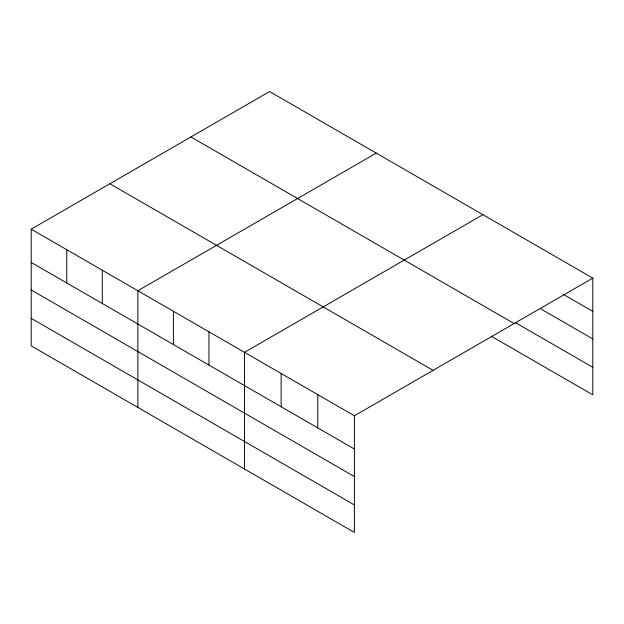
<?xml version="1.0" encoding="UTF-8"?>
<svg xmlns="http://www.w3.org/2000/svg" width="624" height="624" viewBox="0 0 624 624"><rect width="100%" height="100%" fill="white"/><g stroke="black" fill="none" stroke-linecap="round" stroke-linejoin="round"><path stroke-width="0.94" d="M31.2 229.172L354.393 415.771L354.393 532.467L31.2 345.875L31.2 229.172L269.607 91.533L592.8 278.125L592.8 394.828L491.236 336.188M376.256 153.106L137.857 290.753L137.857 407.449M482.914 214.687L244.507 352.326L244.507 469.03M354.393 415.771L592.8 278.125M563.667 294.575L592.8 311.399M540.353 308.654L592.8 338.933M515.377 322.6L592.8 367.294M190.928 136.952L514.129 323.552M109.871 183.752L433.072 370.344M31.2 262.447L354.393 449.038M31.2 289.973L354.393 476.572M31.2 318.341L354.393 504.941M317.764 394.618L317.764 427.892M281.135 373.472L281.135 406.747M208.954 331.804L208.954 365.071M173.41 311.275L173.41 344.549M102.305 270.223L102.305 303.498M66.752 249.701L66.752 282.968"/></g></svg>
